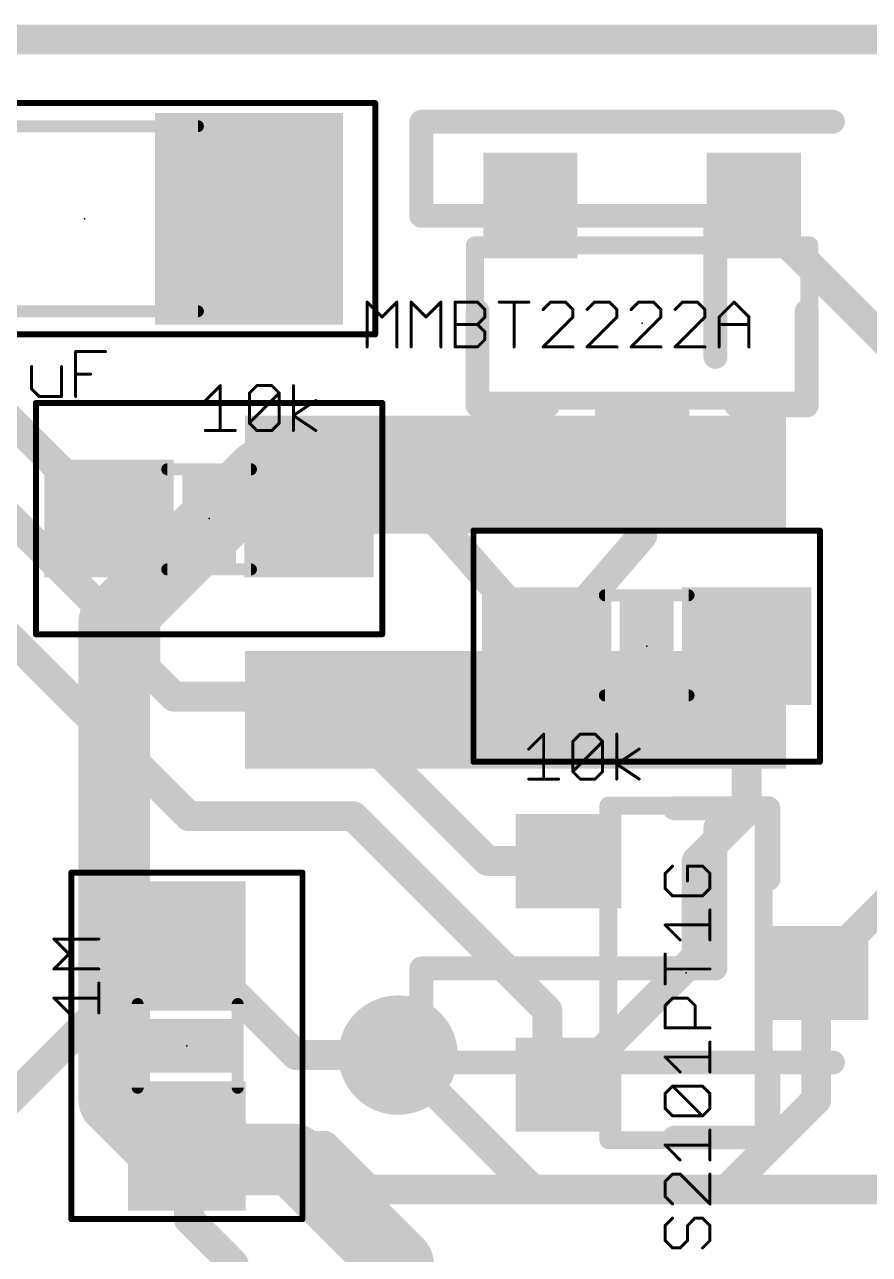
# Model space of a CAD drawing. Extents: x -15 to 92, y -11 to 29.
# Drawn here: x 35.56 to 42.74, y 18.88 to 29.34 of the extents above; entities that cross this region are included whole.
import ezdxf

# ---------------------------------------------------------------- set-up
doc = ezdxf.new("R2010")
doc.units = 0
for name, color, linetype in [('1', 22, 'CONTINUOUS'), ('16', 175, 'CONTINUOUS'), ('18', 82, 'CONTINUOUS'), ('20', 7, 'CONTINUOUS'), ('21', 253, 'CONTINUOUS'), ('22', 253, 'CONTINUOUS'), ('23', 7, 'CONTINUOUS'), ('27', 253, 'CONTINUOUS'), ('39', 22, 'CONTINUOUS'), ('51', 253, 'CONTINUOUS')]:
    doc.layers.add(name, color=color, linetype=linetype)

# ---------------------------------------------------------------- blocks, each defined once
blk = doc.blocks.new('RECT')
blk.add_solid([(-0.5, -0.5), (0.5, -0.5), (-0.5, 0.5), (0.5, 0.5)])
blk = doc.blocks.new('ROUNDV')
at = {"const_width": 0.5}
blk.add_lwpolyline([(0, -0.25, 1), (0, 0.25, 1), (0, -0.25)], format="xyb", dxfattribs=at)

msp = doc.modelspace()

# ---------------------------------------------------------------- linework, layer by layer
at = {"layer": '1', "const_width": 0.254}
for points in [[(0, 29.21), (46.99, 29.21)], [(41.7611, 27.799), (41.7611, 27.762)], [(41.7611, 27.762), (44.0639, 25.4592)], [(35.2522, 26.162), (36.2781, 25.1361)], [(40.8111, 25.699), (40.8111, 24.9899)], [(34.036, 25.527), (36.957, 22.606)], [(36.2781, 25.1361), (36.5859, 25.1361)], [(36.5859, 25.1361), (36.5859, 23.8661)], [(37.9781, 25.1361), (39.0426, 25.1361)], [(39.0426, 25.1361), (39.9999, 24.0518)], [(40.8111, 24.9899), (39.9999, 24.0518)], [(45.7639, 24.7521), (42.2848, 21.273)], [(41.6999, 24.0518), (41.6999, 22.6499)], [(36.5859, 23.8661), (36.83, 23.622)], [(36.83, 23.622), (38.1, 23.622)], [(38.1, 23.622), (39.497, 22.225)], [(36.957, 22.606), (38.354, 22.606)], [(38.354, 22.606), (40.005, 20.955)], [(41.6999, 22.6499), (41.275, 22.225)], [(39.497, 22.225), (40.1828, 22.225)], [(40.1828, 22.225), (40.1848, 22.223)], [(41.275, 22.225), (41.275, 21.4132)], [(36.7421, 21.5021), (34.417, 19.177)], [(36.9397, 21.5021), (36.7421, 21.5021)], [(37.8678, 20.574), (36.9397, 21.5021)], [(41.275, 21.4132), (40.1848, 20.323)], [(42.291, 21.2668), (42.2848, 21.273)], [(42.291, 20.193), (42.291, 21.2668)], [(40.005, 20.955), (40.005, 20.5028)], [(38.735, 20.574), (37.8678, 20.574)], [(40.005, 20.5028), (40.1848, 20.323)], [(41.529, 19.431), (42.291, 20.193)], [(36.9397, 19.8021), (38.1099, 19.8021)], [(36.957, 19.7848), (36.9397, 19.8021)], [(36.957, 19.177), (36.957, 19.7848)], [(38.1099, 19.8021), (38.481, 19.431)], [(38.481, 19.431), (41.529, 19.431)], [(37.338, 18.796), (36.957, 19.177)], [(37.338, 18.288), (37.338, 18.796)]]:
    msp.add_lwpolyline(points, dxfattribs=at)
at = {"layer": '1', "const_width": 0.127}
for points in [[(41.8246, 27.799, 1), (41.6976, 27.799)], [(41.806, 27.8069, 1), (41.7162, 27.7171)], [(41.6976, 27.762, 1), (41.8246, 27.762)], [(40.8746, 25.699, 1), (40.7476, 25.699)], [(36.2781, 25.1996, 1), (36.2781, 25.0726)], [(36.2332, 25.0912, 1), (36.323, 25.181)], [(36.6494, 25.1361, 1), (36.5224, 25.1361)], [(36.5859, 25.0726, 1), (36.5859, 25.1996)], [(37.9781, 25.1996, 1), (37.9781, 25.0726)], [(39.0902, 25.1781, 1), (38.995, 25.0941)], [(39.0426, 25.0726, 1), (39.0426, 25.1996)], [(40.8591, 24.9484, 1), (40.763, 25.0314)], [(40.7476, 24.9899, 1), (40.8746, 24.9899)], [(41.7634, 24.0518, 1), (41.6364, 24.0518)], [(39.9519, 24.0933, 1), (40.048, 24.0102)], [(39.9523, 24.0097, 1), (40.0475, 24.0938)], [(36.6308, 23.911, 1), (36.541, 23.8212)], [(36.5224, 23.8661, 1), (36.6494, 23.8661)], [(36.83, 23.6855, 1), (36.83, 23.5585)], [(38.1449, 23.6669, 1), (38.0551, 23.5771)], [(38.1, 23.5585, 1), (38.1, 23.6855)], [(36.7851, 23.5771, 1), (36.8749, 23.6669)], [(36.957, 22.6695, 1), (36.957, 22.5425)], [(36.9121, 22.5611, 1), (37.0019, 22.6509)], [(38.3989, 22.6509, 1), (38.3091, 22.5611)], [(38.354, 22.5425, 1), (38.354, 22.6695)], [(41.6364, 22.6499, 1), (41.7634, 22.6499)], [(41.7448, 22.605, 1), (41.655, 22.6948)], [(39.497, 22.2885, 1), (39.497, 22.1615)], [(39.4521, 22.1801, 1), (39.5419, 22.2699)], [(40.2277, 22.2699, 1), (40.1379, 22.1801)], [(40.1399, 22.1781, 1), (40.2297, 22.2679)], [(40.1828, 22.1615, 1), (40.1828, 22.2885)], [(41.3385, 22.225, 1), (41.2115, 22.225)], [(41.2301, 22.2699, 1), (41.3199, 22.1801)], [(36.7421, 21.5656, 1), (36.7421, 21.4386)], [(36.787, 21.4572, 1), (36.6972, 21.547)], [(36.9846, 21.547, 1), (36.8948, 21.4572)], [(36.9397, 21.4386, 1), (36.9397, 21.5656)], [(41.2115, 21.4132, 1), (41.3385, 21.4132)], [(41.3199, 21.3683, 1), (41.2301, 21.4581)], [(42.3297, 21.3179, 1), (42.2399, 21.2281)], [(42.2399, 21.3179, 1), (42.3297, 21.2281)], [(42.3545, 21.2668, 1), (42.2275, 21.2668)], [(42.2461, 21.2219, 1), (42.3359, 21.3117)], [(40.0685, 20.955, 1), (39.9415, 20.955)], [(39.9601, 20.9101, 1), (40.0499, 20.9999)], [(37.8678, 20.6375, 1), (37.8678, 20.5105)], [(37.8229, 20.5291, 1), (37.9127, 20.6189)], [(38.735, 20.5105, 1), (38.735, 20.6375)], [(40.0499, 20.5477, 1), (39.9601, 20.4579)], [(39.9415, 20.5028, 1), (40.0685, 20.5028)], [(40.1399, 20.3679, 1), (40.2297, 20.2781)], [(40.1399, 20.2781, 1), (40.2297, 20.3679)], [(42.3359, 20.1481, 1), (42.2461, 20.2379)], [(42.2275, 20.193, 1), (42.3545, 20.193)], [(36.9397, 19.8656, 1), (36.9397, 19.7386)], [(36.9846, 19.847, 1), (36.8948, 19.7572)], [(37.0205, 19.7848, 1), (36.8935, 19.7848)], [(36.9121, 19.7399, 1), (37.0019, 19.8297)], [(38.1548, 19.847, 1), (38.065, 19.7572)], [(38.1099, 19.7386, 1), (38.1099, 19.8656)], [(38.481, 19.4945, 1), (38.481, 19.3675)], [(41.529, 19.3675, 1), (41.529, 19.4945)], [(38.4361, 19.3861, 1), (38.5259, 19.4759)], [(41.4841, 19.4759, 1), (41.5739, 19.3861)], [(37.0019, 19.2219, 1), (36.9121, 19.1321)], [(36.8935, 19.177, 1), (37.0205, 19.177)], [(37.4015, 18.796, 1), (37.2745, 18.796)], [(37.2931, 18.7511, 1), (37.3829, 18.8409)]]:
    msp.add_lwpolyline(points, format="xyb", dxfattribs=at)
at = {"layer": '16'}
for points, const_width in [([(0, 29.21), (46.99, 29.21)], 0.254), ([(34.671, 25.908), (36.322, 24.257)], 0.254), ([(37.576, 25.511), (36.322, 24.257)], 0.6096), ([(39.734, 25.511), (37.576, 25.511)], 0.6096), ([(36.322, 24.257), (36.322, 20.193)], 0.6096), ([(39.878, 19.431), (38.735, 20.574)], 0.254), ([(36.322, 20.193), (36.83, 19.685)], 0.6096), ([(36.83, 19.685), (37.846, 19.685)], 0.6096), ([(37.846, 19.685), (38.735, 18.796)], 0.6096), ([(43.307, 19.431), (39.878, 19.431)], 0.254), ([(38.735, 18.796), (38.735, 17.78)], 0.6096)]:
    msp.add_lwpolyline(points, dxfattribs=dict(at, const_width=const_width))
for points, const_width in [([(37.576, 25.6634, 1), (37.576, 25.3586)], 0.3048), ([(37.6838, 25.4032, 1), (37.4682, 25.6188)], 0.3048), ([(39.734, 25.3586, 1), (39.734, 25.6634)], 0.3048), ([(36.2142, 24.3648, 1), (36.4298, 24.1492)], 0.3048), ([(36.4744, 24.257, 1), (36.1696, 24.257)], 0.3048), ([(36.2771, 24.2121, 1), (36.3669, 24.3019)], 0.127), ([(38.7799, 20.6189, 1), (38.6901, 20.5291)], 0.127), ([(36.4298, 20.3008, 1), (36.2142, 20.0852)], 0.3048), ([(36.1696, 20.193, 1), (36.4744, 20.193)], 0.3048), ([(36.83, 19.8374, 1), (36.83, 19.5326)], 0.3048), ([(37.9538, 19.7928, 1), (37.7382, 19.5772)], 0.3048), ([(37.846, 19.5326, 1), (37.846, 19.8374)], 0.3048), ([(36.7222, 19.5772, 1), (36.9378, 19.7928)], 0.3048), ([(39.878, 19.4945, 1), (39.878, 19.3675)], 0.127), ([(39.8331, 19.3861, 1), (39.9229, 19.4759)], 0.127), ([(38.8874, 18.796, 1), (38.5826, 18.796)], 0.3048), ([(38.6272, 18.6882, 1), (38.8428, 18.9038)], 0.3048)]:
    msp.add_lwpolyline(points, format="xyb", dxfattribs=dict(at, const_width=const_width))
at = {"layer": '20', "const_width": 0.2032}
msp.add_lwpolyline([(46.99, 29.21), (0, 29.21)], dxfattribs=at)
at = {"layer": '21', "const_width": 0.2032}
for points in [[(39.4111, 26.099), (39.4111, 26.899)], [(42.2111, 26.099), (42.2111, 26.899)], [(40.0111, 26.099), (39.4111, 26.099)], [(41.6111, 26.099), (42.2111, 26.099)], [(41.8848, 22.673), (41.0848, 22.673)], [(41.8848, 22.073), (41.8848, 22.673)], [(41.8848, 20.473), (41.8848, 19.873)], [(41.8848, 19.873), (41.0848, 19.873)]]:
    msp.add_lwpolyline(points, dxfattribs=at)
at = {"layer": '21', "const_width": 0.1016}
for points in [[(39.4619, 26.899, 1), (39.3603, 26.899)], [(42.2619, 26.899, 1), (42.1603, 26.899)], [(39.4111, 26.1498, 1), (39.4111, 26.0482)], [(39.3603, 26.099, 1), (39.4619, 26.099)], [(40.0111, 26.0482, 1), (40.0111, 26.1498)], [(41.6111, 26.1498, 1), (41.6111, 26.0482)], [(42.1603, 26.099, 1), (42.2619, 26.099)], [(42.2111, 26.0482, 1), (42.2111, 26.1498)], [(41.0848, 22.7238, 1), (41.0848, 22.6222)], [(41.9356, 22.673, 1), (41.834, 22.673)], [(41.8848, 22.6222, 1), (41.8848, 22.7238)], [(41.834, 22.073, 1), (41.9356, 22.073)], [(41.9356, 20.473, 1), (41.834, 20.473)], [(41.0848, 19.9238, 1), (41.0848, 19.8222)], [(41.8848, 19.8222, 1), (41.8848, 19.9238)], [(41.834, 19.873, 1), (41.9356, 19.873)]]:
    msp.add_lwpolyline(points, format="xyb", dxfattribs=at)
at = {"layer": '22', "const_width": 0.2032}
for points in [[(38.934, 27.711), (38.934, 28.511)], [(38.934, 28.511), (42.434, 28.511)], [(41.434, 27.711), (38.934, 27.711)], [(41.434, 26.511), (41.434, 27.711)], [(41.434, 21.311), (41.434, 22.511)], [(38.934, 20.511), (38.934, 21.311)], [(38.934, 21.311), (41.434, 21.311)], [(42.434, 20.511), (38.934, 20.511)]]:
    msp.add_lwpolyline(points, dxfattribs=at)
at = {"layer": '22', "const_width": 0.1016}
for points in [[(38.9848, 28.511, 1), (38.8832, 28.511)], [(38.934, 28.5618, 1), (38.934, 28.4602)], [(42.434, 28.4602, 1), (42.434, 28.5618)], [(38.934, 27.7618, 1), (38.934, 27.6602)], [(38.8832, 27.711, 1), (38.9848, 27.711)], [(41.4848, 27.711, 1), (41.3832, 27.711)], [(41.434, 27.6602, 1), (41.434, 27.7618)], [(41.3832, 26.511, 1), (41.4848, 26.511)], [(41.4848, 22.511, 1), (41.3832, 22.511)], [(38.9848, 21.311, 1), (38.8832, 21.311)], [(38.934, 21.3618, 1), (38.934, 21.2602)], [(41.3832, 21.311, 1), (41.4848, 21.311)], [(41.434, 21.2602, 1), (41.434, 21.3618)], [(38.934, 20.5618, 1), (38.934, 20.4602)], [(42.434, 20.4602, 1), (42.434, 20.5618)], [(38.8832, 20.511, 1), (38.9848, 20.511)]]:
    msp.add_lwpolyline(points, format="xyb", dxfattribs=at)
at = {"layer": '23'}
for p in [(36.068, 27.686), (40.8111, 26.799), (37.1281, 25.1361), (40.8499, 24.0518), (41.1848, 21.273), (36.9397, 20.6521)]:
    msp.add_point(p, dxfattribs=at)
at = {"layer": '27', "const_width": 0.0254}
for points in [[(38.4719, 26.5958), (38.4719, 26.9772)], [(38.4719, 26.9772), (38.599, 26.85)], [(38.599, 26.85), (38.7261, 26.9772)], [(38.7261, 26.9772), (38.7261, 26.5958)], [(38.8461, 26.5958), (38.8461, 26.9772)], [(38.8461, 26.9772), (38.9732, 26.85)], [(38.9732, 26.85), (39.1003, 26.9772)], [(39.1003, 26.9772), (39.1003, 26.5958)], [(39.2203, 26.5958), (39.2203, 26.9772)], [(39.2203, 26.9772), (39.411, 26.9772)], [(39.411, 26.9772), (39.4745, 26.9136)], [(39.5945, 26.9772), (39.8487, 26.9772)], [(39.7216, 26.5958), (39.7216, 26.9772)], [(40.0323, 26.9772), (39.9687, 26.9136)], [(40.1594, 26.9772), (40.0323, 26.9772)], [(40.2229, 26.9136), (40.1594, 26.9772)], [(40.4065, 26.9772), (40.3429, 26.9136)], [(40.5336, 26.9772), (40.4065, 26.9772)], [(40.5971, 26.9136), (40.5336, 26.9772)], [(40.7807, 26.9772), (40.7171, 26.9136)], [(40.9078, 26.9772), (40.7807, 26.9772)], [(40.9714, 26.9136), (40.9078, 26.9772)], [(41.1549, 26.9772), (41.0913, 26.9136)], [(41.282, 26.9772), (41.1549, 26.9772)], [(41.3456, 26.9136), (41.282, 26.9772)], [(41.4656, 26.85), (41.5927, 26.9772)], [(41.5927, 26.9772), (41.7198, 26.85)], [(39.4745, 26.9136), (39.4745, 26.85)], [(40.2229, 26.85), (40.2229, 26.9136)], [(40.5971, 26.85), (40.5971, 26.9136)], [(40.9714, 26.85), (40.9714, 26.9136)], [(41.3456, 26.85), (41.3456, 26.9136)], [(39.2203, 26.7865), (39.411, 26.7865)], [(39.4745, 26.85), (39.411, 26.7865)], [(39.411, 26.7865), (39.4745, 26.7229)], [(39.9687, 26.5958), (40.2229, 26.85)], [(40.3429, 26.5958), (40.5971, 26.85)], [(40.7171, 26.5958), (40.9714, 26.85)], [(41.0913, 26.5958), (41.3456, 26.85)], [(41.4656, 26.5958), (41.4656, 26.85)], [(41.4656, 26.7865), (41.7198, 26.7865)], [(41.7198, 26.85), (41.7198, 26.5958)], [(39.4745, 26.6594), (39.411, 26.5958)], [(39.4745, 26.7229), (39.4745, 26.6594)], [(35.9934, 26.1747), (35.9934, 26.556)], [(35.9934, 26.556), (36.2476, 26.556)], [(39.411, 26.5958), (39.2203, 26.5958)], [(40.2229, 26.5958), (39.9687, 26.5958)], [(40.5971, 26.5958), (40.3429, 26.5958)], [(40.9714, 26.5958), (40.7171, 26.5958)], [(41.3456, 26.5958), (41.0913, 26.5958)], [(35.6192, 26.4289), (35.6192, 26.2383)], [(35.8734, 26.1747), (35.8734, 26.4289)], [(35.9934, 26.3654), (36.1205, 26.3654)], [(35.6192, 26.2383), (35.6828, 26.1747)], [(37.0965, 26.1396), (37.2236, 26.2667)], [(37.2236, 26.2667), (37.2236, 25.8854)], [(37.4707, 26.2032), (37.5343, 26.2667)], [(37.5343, 26.2667), (37.6614, 26.2667)], [(37.6614, 26.2667), (37.7249, 26.2032)], [(37.8449, 25.8854), (37.8449, 26.2667)], [(35.6828, 26.1747), (35.8734, 26.1747)], [(37.4707, 25.9489), (37.4707, 26.2032)], [(37.4707, 25.9489), (37.7249, 26.2032)], [(37.7249, 26.2032), (37.7249, 25.9489)], [(37.8449, 26.0125), (38.0356, 26.1396)], [(37.5343, 25.8854), (37.4707, 25.9489)], [(37.7249, 25.9489), (37.6614, 25.8854)], [(38.0356, 25.8854), (37.8449, 26.0125)], [(37.0965, 25.8854), (37.3507, 25.8854)], [(37.6614, 25.8854), (37.5343, 25.8854)], [(39.8466, 23.1757), (39.9737, 23.3028)], [(39.9737, 23.3028), (39.9737, 22.9215)], [(40.2208, 23.2392), (40.2844, 23.3028)], [(40.2208, 22.985), (40.2208, 23.2392)], [(40.2208, 22.985), (40.4751, 23.2392)], [(40.2844, 23.3028), (40.4115, 23.3028)], [(40.4115, 23.3028), (40.4751, 23.2392)], [(40.4751, 23.2392), (40.4751, 22.985)], [(40.595, 22.9215), (40.595, 23.3028)], [(40.595, 23.0486), (40.7857, 23.1757)], [(40.7857, 22.9215), (40.595, 23.0486)], [(39.8466, 22.9215), (40.1008, 22.9215)], [(40.2844, 22.9215), (40.2208, 22.985)], [(40.4115, 22.9215), (40.2844, 22.9215)], [(40.4751, 22.985), (40.4115, 22.9215)], [(41.0703, 22.1817), (41.0067, 22.1181)], [(41.3245, 22.1817), (41.1974, 22.1817)], [(41.1974, 22.1817), (41.1974, 22.0546)], [(41.388, 22.1181), (41.3245, 22.1817)], [(41.0067, 22.1181), (41.0067, 21.991)], [(41.388, 21.991), (41.388, 22.1181)], [(41.0067, 21.991), (41.0703, 21.9275)], [(41.3245, 21.9275), (41.388, 21.991)], [(41.0703, 21.9275), (41.3245, 21.9275)], [(41.388, 21.5533), (41.388, 21.8075)], [(41.1338, 21.5533), (41.0067, 21.6804)], [(41.0067, 21.6804), (41.388, 21.6804)], [(35.9362, 21.4337), (35.8091, 21.5608)], [(35.8091, 21.5608), (36.1904, 21.5608)], [(35.8091, 21.3066), (35.9362, 21.4337)], [(41.0067, 21.1791), (41.0067, 21.4333)], [(36.1904, 21.3066), (35.8091, 21.3066)], [(41.388, 21.3062), (41.0067, 21.3062)], [(36.1904, 20.9324), (36.1904, 21.1866)], [(35.9362, 20.9324), (35.8091, 21.0595)], [(35.8091, 21.0595), (36.1904, 21.0595)], [(41.0067, 20.9955), (41.0703, 21.0591)], [(41.0703, 21.0591), (41.1974, 21.0591)], [(41.1974, 21.0591), (41.2609, 20.9955)], [(41.0067, 20.8049), (41.0067, 20.9955)], [(41.2609, 20.9955), (41.2609, 20.8049)], [(41.388, 20.8049), (41.0067, 20.8049)], [(41.388, 20.4307), (41.388, 20.6849)], [(41.1338, 20.4307), (41.0067, 20.5578)], [(41.0067, 20.5578), (41.388, 20.5578)], [(41.0067, 20.2471), (41.0703, 20.3107)], [(41.0703, 20.3107), (41.3245, 20.3107)], [(41.3245, 20.0565), (41.0703, 20.3107)], [(41.3245, 20.3107), (41.388, 20.2471)], [(41.0067, 20.12), (41.0067, 20.2471)], [(41.388, 20.2471), (41.388, 20.12)], [(41.0703, 20.0565), (41.0067, 20.12)], [(41.388, 20.12), (41.3245, 20.0565)], [(41.3245, 20.0565), (41.0703, 20.0565)], [(41.388, 19.6822), (41.388, 19.9365)], [(41.1338, 19.6822), (41.0067, 19.8094)], [(41.0067, 19.8094), (41.388, 19.8094)], [(41.0703, 19.5623), (41.0067, 19.4987)], [(41.1338, 19.5623), (41.0703, 19.5623)], [(41.388, 19.308), (41.1338, 19.5623)], [(41.388, 19.5623), (41.388, 19.308)], [(41.0067, 19.4987), (41.0067, 19.3716)], [(41.0067, 19.3716), (41.0703, 19.308)], [(41.0703, 19.1881), (41.0067, 19.1245)], [(41.1974, 19.1245), (41.2609, 19.1881)], [(41.2609, 19.1881), (41.3245, 19.1881)], [(41.3245, 19.1881), (41.388, 19.1245)], [(41.0067, 19.1245), (41.0067, 18.9974)], [(41.1974, 18.9974), (41.1974, 19.1245)], [(41.388, 19.1245), (41.388, 18.9974)], [(41.0067, 18.9974), (41.0703, 18.9338)], [(41.0703, 18.9338), (41.1338, 18.9338)], [(41.1338, 18.9338), (41.1974, 18.9974)], [(41.388, 18.9974), (41.3245, 18.9338)]]:
    msp.add_lwpolyline(points, dxfattribs=at)
at = {"layer": '27', "const_width": 0.0127}
for points in [[(38.4764, 26.9816, 1), (38.4674, 26.9727)], [(38.4783, 26.9772, 1), (38.4656, 26.9772)], [(38.7325, 26.9772, 1), (38.7198, 26.9772)], [(38.7306, 26.9727, 1), (38.7216, 26.9816)], [(38.8525, 26.9772, 1), (38.8398, 26.9772)], [(38.8506, 26.9816, 1), (38.8416, 26.9727)], [(39.1067, 26.9772, 1), (39.094, 26.9772)], [(39.1048, 26.9727, 1), (39.0958, 26.9816)], [(39.2203, 26.9835, 1), (39.2203, 26.9708)], [(39.2267, 26.9772, 1), (39.214, 26.9772)], [(39.4155, 26.9816, 1), (39.4065, 26.9727)], [(39.411, 26.9708, 1), (39.411, 26.9835)], [(39.5945, 26.9835, 1), (39.5945, 26.9708)], [(39.728, 26.9772, 1), (39.7153, 26.9772)], [(39.8487, 26.9708, 1), (39.8487, 26.9835)], [(40.0323, 26.9835, 1), (40.0323, 26.9708)], [(40.0368, 26.9727, 1), (40.0278, 26.9816)], [(40.1639, 26.9816, 1), (40.1549, 26.9727)], [(40.1594, 26.9708, 1), (40.1594, 26.9835)], [(40.4065, 26.9835, 1), (40.4065, 26.9708)], [(40.411, 26.9727, 1), (40.402, 26.9816)], [(40.5381, 26.9816, 1), (40.5291, 26.9727)], [(40.5336, 26.9708, 1), (40.5336, 26.9835)], [(40.7807, 26.9835, 1), (40.7807, 26.9708)], [(40.7852, 26.9727, 1), (40.7762, 26.9816)], [(40.9123, 26.9816, 1), (40.9033, 26.9727)], [(40.9078, 26.9708, 1), (40.9078, 26.9835)], [(41.1549, 26.9835, 1), (41.1549, 26.9708)], [(41.1594, 26.9727, 1), (41.1504, 26.9816)], [(41.2865, 26.9816, 1), (41.2775, 26.9727)], [(41.282, 26.9708, 1), (41.282, 26.9835)], [(41.5971, 26.9816, 1), (41.5882, 26.9727)], [(41.5971, 26.9727, 1), (41.5882, 26.9816)], [(39.4809, 26.9136, 1), (39.4682, 26.9136)], [(39.47, 26.9091, 1), (39.479, 26.9181)], [(39.9642, 26.9181, 1), (39.9732, 26.9091)], [(40.2293, 26.9136, 1), (40.2166, 26.9136)], [(40.2185, 26.9091, 1), (40.2274, 26.9181)], [(40.3384, 26.9181, 1), (40.3474, 26.9091)], [(40.6035, 26.9136, 1), (40.5908, 26.9136)], [(40.5927, 26.9091, 1), (40.6016, 26.9181)], [(40.7126, 26.9181, 1), (40.7216, 26.9091)], [(40.9777, 26.9136, 1), (40.965, 26.9136)], [(40.9669, 26.9091, 1), (40.9758, 26.9181)], [(41.0869, 26.9181, 1), (41.0958, 26.9091)], [(41.3519, 26.9136, 1), (41.3392, 26.9136)], [(41.3411, 26.9091, 1), (41.35, 26.9181)], [(38.5945, 26.8545, 1), (38.6035, 26.8456)], [(38.5945, 26.8456, 1), (38.6035, 26.8545)], [(38.9687, 26.8545, 1), (38.9777, 26.8456)], [(38.9687, 26.8456, 1), (38.9777, 26.8545)], [(39.2203, 26.7928, 1), (39.2203, 26.7801)], [(39.4155, 26.791, 1), (39.4065, 26.782)], [(39.4065, 26.791, 1), (39.4155, 26.782)], [(39.411, 26.7801, 1), (39.411, 26.7928)], [(39.4682, 26.85, 1), (39.4809, 26.85)], [(39.479, 26.8456, 1), (39.47, 26.8545)], [(40.2166, 26.85, 1), (40.2293, 26.85)], [(40.2274, 26.8456, 1), (40.2185, 26.8545)], [(40.5908, 26.85, 1), (40.6035, 26.85)], [(40.6016, 26.8456, 1), (40.5927, 26.8545)], [(40.965, 26.85, 1), (40.9777, 26.85)], [(40.9758, 26.8456, 1), (40.9669, 26.8545)], [(41.3392, 26.85, 1), (41.3519, 26.85)], [(41.35, 26.8456, 1), (41.3411, 26.8545)], [(41.4719, 26.85, 1), (41.4592, 26.85)], [(41.4611, 26.8545, 1), (41.47, 26.8456)], [(41.4656, 26.7928, 1), (41.4656, 26.7801)], [(41.7261, 26.85, 1), (41.7134, 26.85)], [(41.7153, 26.8456, 1), (41.7243, 26.8545)], [(41.7198, 26.7801, 1), (41.7198, 26.7928)], [(39.4809, 26.7229, 1), (39.4682, 26.7229)], [(39.47, 26.7184, 1), (39.479, 26.7274)], [(39.479, 26.6549, 1), (39.47, 26.6639)], [(35.9934, 26.5624, 1), (35.9934, 26.5497)], [(35.9998, 26.556, 1), (35.9871, 26.556)], [(36.2476, 26.5497, 1), (36.2476, 26.5624)], [(38.4656, 26.5958, 1), (38.4783, 26.5958)], [(38.7198, 26.5958, 1), (38.7325, 26.5958)], [(38.8398, 26.5958, 1), (38.8525, 26.5958)], [(39.094, 26.5958, 1), (39.1067, 26.5958)], [(39.2203, 26.6022, 1), (39.2203, 26.5895)], [(39.214, 26.5958, 1), (39.2267, 26.5958)], [(39.4065, 26.6003, 1), (39.4155, 26.5913)], [(39.411, 26.5895, 1), (39.411, 26.6022)], [(39.4682, 26.6594, 1), (39.4809, 26.6594)], [(39.7153, 26.5958, 1), (39.728, 26.5958)], [(39.9687, 26.6022, 1), (39.9687, 26.5895)], [(39.9642, 26.6003, 1), (39.9732, 26.5913)], [(40.2229, 26.5895, 1), (40.2229, 26.6022)], [(40.3429, 26.6022, 1), (40.3429, 26.5895)], [(40.3384, 26.6003, 1), (40.3474, 26.5913)], [(40.5971, 26.5895, 1), (40.5971, 26.6022)], [(40.7171, 26.6022, 1), (40.7171, 26.5895)], [(40.7126, 26.6003, 1), (40.7216, 26.5913)], [(40.9714, 26.5895, 1), (40.9714, 26.6022)], [(41.0913, 26.6022, 1), (41.0913, 26.5895)], [(41.0869, 26.6003, 1), (41.0958, 26.5913)], [(41.3456, 26.5895, 1), (41.3456, 26.6022)], [(41.4592, 26.5958, 1), (41.4719, 26.5958)], [(41.7134, 26.5958, 1), (41.7261, 26.5958)], [(35.6256, 26.4289, 1), (35.6129, 26.4289)], [(35.8798, 26.4289, 1), (35.8671, 26.4289)], [(35.9934, 26.3717, 1), (35.9934, 26.359)], [(36.1205, 26.359, 1), (36.1205, 26.3717)], [(35.6237, 26.2427, 1), (35.6147, 26.2338)], [(37.23, 26.2667, 1), (37.2173, 26.2667)], [(37.2281, 26.2622, 1), (37.2191, 26.2712)], [(37.5343, 26.2731, 1), (37.5343, 26.2604)], [(37.5388, 26.2622, 1), (37.5298, 26.2712)], [(37.6659, 26.2712, 1), (37.6569, 26.2622)], [(37.6614, 26.2604, 1), (37.6614, 26.2731)], [(37.8513, 26.2667, 1), (37.8386, 26.2667)], [(35.6129, 26.2383, 1), (35.6256, 26.2383)], [(35.6828, 26.1811, 1), (35.6828, 26.1684)], [(35.6783, 26.1702, 1), (35.6873, 26.1792)], [(35.8671, 26.1747, 1), (35.8798, 26.1747)], [(35.8734, 26.1684, 1), (35.8734, 26.1811)], [(35.9871, 26.1747, 1), (35.9998, 26.1747)], [(37.092, 26.1441, 1), (37.101, 26.1351)], [(37.4662, 26.2077, 1), (37.4752, 26.1987)], [(37.4771, 26.2032, 1), (37.4644, 26.2032)], [(37.7313, 26.2032, 1), (37.7186, 26.2032)], [(37.7294, 26.1987, 1), (37.7204, 26.2077)], [(37.7204, 26.1987, 1), (37.7294, 26.2077)], [(38.0391, 26.1343, 1), (38.0321, 26.1449)], [(37.4752, 25.9534, 1), (37.4662, 25.9445)], [(37.4662, 25.9534, 1), (37.4752, 25.9445)], [(37.4644, 25.9489, 1), (37.4771, 25.9489)], [(37.7186, 25.9489, 1), (37.7313, 25.9489)], [(37.7294, 25.9445, 1), (37.7204, 25.9534)], [(37.8485, 26.0178, 1), (37.8414, 26.0072)], [(37.8414, 26.0178, 1), (37.8485, 26.0072)], [(37.0965, 25.8917, 1), (37.0965, 25.879)], [(37.2173, 25.8854, 1), (37.23, 25.8854)], [(37.3507, 25.879, 1), (37.3507, 25.8917)], [(37.5343, 25.8917, 1), (37.5343, 25.879)], [(37.5298, 25.8809, 1), (37.5388, 25.8899)], [(37.6569, 25.8899, 1), (37.6659, 25.8809)], [(37.6614, 25.879, 1), (37.6614, 25.8917)], [(37.8386, 25.8854, 1), (37.8513, 25.8854)], [(38.0321, 25.8801, 1), (38.0391, 25.8907)], [(39.9801, 23.3028, 1), (39.9674, 23.3028)], [(39.9782, 23.2983, 1), (39.9692, 23.3073)], [(40.2163, 23.2437, 1), (40.2253, 23.2347)], [(40.2272, 23.2392, 1), (40.2145, 23.2392)], [(40.2844, 23.3091, 1), (40.2844, 23.2964)], [(40.2889, 23.2983, 1), (40.2799, 23.3073)], [(40.416, 23.3073, 1), (40.407, 23.2983)], [(40.4115, 23.2964, 1), (40.4115, 23.3091)], [(40.4814, 23.2392, 1), (40.4687, 23.2392)], [(40.4795, 23.2347, 1), (40.4706, 23.2437)], [(40.4706, 23.2347, 1), (40.4795, 23.2437)], [(40.6014, 23.3028, 1), (40.5887, 23.3028)], [(39.8421, 23.1802, 1), (39.8511, 23.1712)], [(40.7892, 23.1704, 1), (40.7822, 23.181)], [(40.5986, 23.0539, 1), (40.5915, 23.0433)], [(40.5915, 23.0539, 1), (40.5986, 23.0433)], [(39.8466, 22.9278, 1), (39.8466, 22.9151)], [(39.9674, 22.9215, 1), (39.9801, 22.9215)], [(40.1008, 22.9151, 1), (40.1008, 22.9278)], [(40.2253, 22.9895, 1), (40.2163, 22.9805)], [(40.2163, 22.9895, 1), (40.2253, 22.9805)], [(40.2145, 22.985, 1), (40.2272, 22.985)], [(40.2844, 22.9278, 1), (40.2844, 22.9151)], [(40.2799, 22.917, 1), (40.2889, 22.926)], [(40.407, 22.926, 1), (40.416, 22.917)], [(40.4115, 22.9151, 1), (40.4115, 22.9278)], [(40.4687, 22.985, 1), (40.4814, 22.985)], [(40.4795, 22.9805, 1), (40.4706, 22.9895)], [(40.5887, 22.9215, 1), (40.6014, 22.9215)], [(40.7822, 22.9162, 1), (40.7892, 22.9268)], [(41.0748, 22.1772, 1), (41.0658, 22.1862)], [(41.1974, 22.1881, 1), (41.1974, 22.1754)], [(41.2037, 22.1817, 1), (41.191, 22.1817)], [(41.329, 22.1862, 1), (41.32, 22.1772)], [(41.3245, 22.1754, 1), (41.3245, 22.1881)], [(41.0022, 22.1226, 1), (41.0112, 22.1137)], [(41.0131, 22.1181, 1), (41.0004, 22.1181)], [(41.3944, 22.1181, 1), (41.3817, 22.1181)], [(41.3835, 22.1137, 1), (41.3925, 22.1226)], [(41.0112, 21.9955, 1), (41.0022, 21.9866)], [(41.0004, 21.991, 1), (41.0131, 21.991)], [(41.191, 22.0546, 1), (41.2037, 22.0546)], [(41.3817, 21.991, 1), (41.3944, 21.991)], [(41.3925, 21.9866, 1), (41.3835, 21.9955)], [(41.0703, 21.9338, 1), (41.0703, 21.9211)], [(41.0658, 21.923, 1), (41.0748, 21.932)], [(41.32, 21.932, 1), (41.329, 21.923)], [(41.3245, 21.9211, 1), (41.3245, 21.9338)], [(41.3944, 21.8075, 1), (41.3817, 21.8075)], [(41.0112, 21.6849, 1), (41.0022, 21.6759)], [(41.0067, 21.6867, 1), (41.0067, 21.674)], [(41.388, 21.674, 1), (41.388, 21.6867)], [(35.8091, 21.5672, 1), (35.8091, 21.5545)], [(35.8136, 21.5653, 1), (35.8046, 21.5563)], [(36.1904, 21.5545, 1), (36.1904, 21.5672)], [(41.1293, 21.5488, 1), (41.1383, 21.5578)], [(41.3817, 21.5533, 1), (41.3944, 21.5533)], [(35.9407, 21.4292, 1), (35.9317, 21.4382)], [(35.9317, 21.4292, 1), (35.9407, 21.4382)], [(41.0131, 21.4333, 1), (41.0004, 21.4333)], [(35.8091, 21.3129, 1), (35.8091, 21.3002)], [(35.8046, 21.3111, 1), (35.8136, 21.3021)], [(36.1904, 21.3002, 1), (36.1904, 21.3129)], [(41.0067, 21.3125, 1), (41.0067, 21.2998)], [(41.388, 21.2998, 1), (41.388, 21.3125)], [(36.1968, 21.1866, 1), (36.1841, 21.1866)], [(41.0004, 21.1791, 1), (41.0131, 21.1791)], [(35.8136, 21.064, 1), (35.8046, 21.055)], [(35.8091, 21.0658, 1), (35.8091, 21.0531)], [(36.1904, 21.0531, 1), (36.1904, 21.0658)], [(41.0703, 21.0654, 1), (41.0703, 21.0527)], [(41.0748, 21.0546, 1), (41.0658, 21.0636)], [(41.2019, 21.0636, 1), (41.1929, 21.0546)], [(41.1974, 21.0527, 1), (41.1974, 21.0654)], [(35.9317, 20.9279, 1), (35.9407, 20.9369)], [(36.1841, 20.9324, 1), (36.1968, 20.9324)], [(41.0022, 21, 1), (41.0112, 20.991)], [(41.0131, 20.9955, 1), (41.0004, 20.9955)], [(41.2673, 20.9955, 1), (41.2546, 20.9955)], [(41.2564, 20.991, 1), (41.2654, 21)], [(41.0067, 20.8112, 1), (41.0067, 20.7985)], [(41.0004, 20.8049, 1), (41.0131, 20.8049)], [(41.2546, 20.8049, 1), (41.2673, 20.8049)], [(41.388, 20.7985, 1), (41.388, 20.8112)], [(41.3944, 20.6849, 1), (41.3817, 20.6849)], [(41.0112, 20.5623, 1), (41.0022, 20.5533)], [(41.0067, 20.5641, 1), (41.0067, 20.5514)], [(41.388, 20.5514, 1), (41.388, 20.5641)], [(41.1293, 20.4262, 1), (41.1383, 20.4352)], [(41.3817, 20.4307, 1), (41.3944, 20.4307)], [(41.0703, 20.317, 1), (41.0703, 20.3043)], [(41.0748, 20.3152, 1), (41.0658, 20.3062)], [(41.0748, 20.3062, 1), (41.0658, 20.3152)], [(41.329, 20.3152, 1), (41.32, 20.3062)], [(41.3245, 20.3043, 1), (41.3245, 20.317)], [(41.0022, 20.2516, 1), (41.0112, 20.2426)], [(41.0131, 20.2471, 1), (41.0004, 20.2471)], [(41.3944, 20.2471, 1), (41.3817, 20.2471)], [(41.3835, 20.2426, 1), (41.3925, 20.2516)], [(41.0112, 20.1245, 1), (41.0022, 20.1155)], [(41.0004, 20.12, 1), (41.0131, 20.12)], [(41.3817, 20.12, 1), (41.3944, 20.12)], [(41.3925, 20.1155, 1), (41.3835, 20.1245)], [(41.0703, 20.0628, 1), (41.0703, 20.0501)], [(41.0658, 20.052, 1), (41.0748, 20.0609)], [(41.32, 20.0609, 1), (41.329, 20.052)], [(41.32, 20.052, 1), (41.329, 20.0609)], [(41.3245, 20.0501, 1), (41.3245, 20.0628)], [(41.3944, 19.9365, 1), (41.3817, 19.9365)], [(41.0067, 19.8157, 1), (41.0067, 19.803)], [(41.0112, 19.8138, 1), (41.0022, 19.8049)], [(41.388, 19.803, 1), (41.388, 19.8157)], [(41.1293, 19.6778, 1), (41.1383, 19.6867)], [(41.3817, 19.6822, 1), (41.3944, 19.6822)], [(41.0703, 19.5686, 1), (41.0703, 19.5559)], [(41.0748, 19.5578, 1), (41.0658, 19.5667)], [(41.1383, 19.5667, 1), (41.1293, 19.5578)], [(41.1338, 19.5559, 1), (41.1338, 19.5686)], [(41.3944, 19.5623, 1), (41.3817, 19.5623)], [(41.0022, 19.5032, 1), (41.0112, 19.4942)], [(41.0131, 19.4987, 1), (41.0004, 19.4987)], [(41.0112, 19.3761, 1), (41.0022, 19.3671)], [(41.0004, 19.3716, 1), (41.0131, 19.3716)], [(41.0658, 19.3036, 1), (41.0748, 19.3125)], [(41.3817, 19.308, 1), (41.3944, 19.308)], [(41.3835, 19.3036, 1), (41.3925, 19.3125)], [(41.0748, 19.1836, 1), (41.0658, 19.1925)], [(41.2609, 19.1944, 1), (41.2609, 19.1817)], [(41.2654, 19.1836, 1), (41.2564, 19.1925)], [(41.329, 19.1925, 1), (41.32, 19.1836)], [(41.3245, 19.1817, 1), (41.3245, 19.1944)], [(41.0022, 19.129, 1), (41.0112, 19.12)], [(41.0131, 19.1245, 1), (41.0004, 19.1245)], [(41.2037, 19.1245, 1), (41.191, 19.1245)], [(41.1929, 19.129, 1), (41.2019, 19.12)], [(41.3944, 19.1245, 1), (41.3817, 19.1245)], [(41.3835, 19.12, 1), (41.3925, 19.129)], [(41.0112, 19.0019, 1), (41.0022, 18.9929)], [(41.0004, 18.9974, 1), (41.0131, 18.9974)], [(41.0703, 18.9402, 1), (41.0703, 18.9275)], [(41.0658, 18.9293, 1), (41.0748, 18.9383)], [(41.1293, 18.9383, 1), (41.1383, 18.9293)], [(41.1338, 18.9275, 1), (41.1338, 18.9402)], [(41.191, 18.9974, 1), (41.2037, 18.9974)], [(41.2019, 18.9929, 1), (41.1929, 19.0019)], [(41.32, 18.9383, 1), (41.329, 18.9293)], [(41.3817, 18.9974, 1), (41.3944, 18.9974)], [(41.3925, 18.9929, 1), (41.3835, 19.0019)]]:
    msp.add_lwpolyline(points, format="xyb", dxfattribs=at)
at = {"layer": '39', "const_width": 0.0508}
for points in [[(33.595, 28.669), (38.541, 28.669)], [(38.541, 28.669), (38.541, 26.703)], [(38.541, 26.703), (33.595, 26.703)], [(35.6551, 24.1531), (35.6551, 26.1191)], [(35.6551, 26.1191), (38.6011, 26.1191)], [(38.6011, 26.1191), (38.6011, 24.1531)], [(39.3769, 25.0348), (42.3229, 25.0348)], [(39.3769, 23.0688), (39.3769, 25.0348)], [(42.3229, 25.0348), (42.3229, 23.0688)], [(38.6011, 24.1531), (35.6551, 24.1531)], [(42.3229, 23.0688), (39.3769, 23.0688)], [(35.9567, 19.1791), (35.9567, 22.1251)], [(35.9567, 22.1251), (37.9227, 22.1251)], [(37.9227, 22.1251), (37.9227, 19.1791)], [(37.9227, 19.1791), (35.9567, 19.1791)]]:
    msp.add_lwpolyline(points, dxfattribs=at)
at = {"layer": '39', "const_width": 0.0254}
for points in [[(38.5537, 28.669, 1), (38.5283, 28.669)], [(38.541, 28.6563, 1), (38.541, 28.6817)], [(38.5283, 26.703, 1), (38.5537, 26.703)], [(38.541, 26.6903, 1), (38.541, 26.7157)], [(35.6678, 26.1191, 1), (35.6424, 26.1191)], [(35.6551, 26.1318, 1), (35.6551, 26.1064)], [(38.6138, 26.1191, 1), (38.5884, 26.1191)], [(38.6011, 26.1064, 1), (38.6011, 26.1318)], [(39.3769, 25.0475, 1), (39.3769, 25.0221)], [(39.3896, 25.0348, 1), (39.3642, 25.0348)], [(42.3356, 25.0348, 1), (42.3102, 25.0348)], [(42.3229, 25.0221, 1), (42.3229, 25.0475)], [(35.6551, 24.1658, 1), (35.6551, 24.1404)], [(35.6424, 24.1531, 1), (35.6678, 24.1531)], [(38.5884, 24.1531, 1), (38.6138, 24.1531)], [(38.6011, 24.1404, 1), (38.6011, 24.1658)], [(39.3769, 23.0815, 1), (39.3769, 23.0561)], [(39.3642, 23.0688, 1), (39.3896, 23.0688)], [(42.3102, 23.0688, 1), (42.3356, 23.0688)], [(42.3229, 23.0561, 1), (42.3229, 23.0815)], [(35.9694, 22.1251, 1), (35.944, 22.1251)], [(35.9567, 22.1378, 1), (35.9567, 22.1124)], [(37.9354, 22.1251, 1), (37.91, 22.1251)], [(37.9227, 22.1124, 1), (37.9227, 22.1378)], [(35.9567, 19.1918, 1), (35.9567, 19.1664)], [(35.944, 19.1791, 1), (35.9694, 19.1791)], [(37.91, 19.1791, 1), (37.9354, 19.1791)], [(37.9227, 19.1664, 1), (37.9227, 19.1918)]]:
    msp.add_lwpolyline(points, format="xyb", dxfattribs=at)
at = {"layer": '51'}
for points, const_width in [([(35.103, 28.473), (37.033, 28.473)], 0.1016), ([(39.3887, 26.1386), (39.3887, 27.4594)], 0.1524), ([(39.3887, 27.4594), (42.2335, 27.4594)], 0.1524), ([(42.2335, 27.4594), (42.2335, 26.1386)], 0.1524), ([(35.103, 26.899), (37.033, 26.899)], 0.1016), ([(42.2335, 26.1386), (39.3887, 26.1386)], 0.1524), ([(37.4841, 25.5551), (36.7721, 25.5551)], 0.1016), ([(37.4841, 24.7041), (36.7721, 24.7041)], 0.1016), ([(40.4939, 24.4838), (41.2059, 24.4838)], 0.1016), ([(40.4939, 23.6328), (41.2059, 23.6328)], 0.1016), ([(40.5244, 19.8506), (40.5244, 22.6954)], 0.1524), ([(40.5244, 22.6954), (41.8452, 22.6954)], 0.1524), ([(41.8452, 22.6954), (41.8452, 19.8506)], 0.1524), ([(36.5207, 21.0081), (36.5207, 20.2961)], 0.1016), ([(37.3717, 21.0081), (37.3717, 20.2961)], 0.1016), ([(41.8452, 19.8506), (40.5244, 19.8506)], 0.1524)]:
    msp.add_lwpolyline(points, dxfattribs=dict(at, const_width=const_width))
for points, const_width in [([(37.033, 28.4476, 1), (37.033, 28.4984)], 0.0508), ([(39.4268, 27.4594, 1), (39.3506, 27.4594)], 0.0762), ([(39.3887, 27.4975, 1), (39.3887, 27.4213)], 0.0762), ([(42.2716, 27.4594, 1), (42.1954, 27.4594)], 0.0762), ([(42.2335, 27.4213, 1), (42.2335, 27.4975)], 0.0762), ([(37.033, 26.8736, 1), (37.033, 26.9244)], 0.0508), ([(39.3887, 26.1767, 1), (39.3887, 26.1005)], 0.0762), ([(39.3506, 26.1386, 1), (39.4268, 26.1386)], 0.0762), ([(42.1954, 26.1386, 1), (42.2716, 26.1386)], 0.0762), ([(42.2335, 26.1005, 1), (42.2335, 26.1767)], 0.0762), ([(36.7721, 25.5805, 1), (36.7721, 25.5297)], 0.0508), ([(37.4841, 25.5297, 1), (37.4841, 25.5805)], 0.0508), ([(36.7721, 24.7295, 1), (36.7721, 24.6787)], 0.0508), ([(37.4841, 24.6787, 1), (37.4841, 24.7295)], 0.0508), ([(40.4939, 24.5092, 1), (40.4939, 24.4584)], 0.0508), ([(41.2059, 24.4584, 1), (41.2059, 24.5092)], 0.0508), ([(40.4939, 23.6582, 1), (40.4939, 23.6074)], 0.0508), ([(41.2059, 23.6074, 1), (41.2059, 23.6582)], 0.0508), ([(40.5625, 22.6954, 1), (40.4863, 22.6954)], 0.0762), ([(40.5244, 22.7335, 1), (40.5244, 22.6573)], 0.0762), ([(41.8833, 22.6954, 1), (41.8071, 22.6954)], 0.0762), ([(41.8452, 22.6573, 1), (41.8452, 22.7335)], 0.0762), ([(36.5461, 21.0081, 1), (36.4953, 21.0081)], 0.0508), ([(37.3971, 21.0081, 1), (37.3463, 21.0081)], 0.0508), ([(36.4953, 20.2961, 1), (36.5461, 20.2961)], 0.0508), ([(37.3463, 20.2961, 1), (37.3971, 20.2961)], 0.0508), ([(40.5244, 19.8887, 1), (40.5244, 19.8125)], 0.0762), ([(40.4863, 19.8506, 1), (40.5625, 19.8506)], 0.0762), ([(41.8071, 19.8506, 1), (41.8833, 19.8506)], 0.0762), ([(41.8452, 19.8125, 1), (41.8452, 19.8887)], 0.0762)]:
    msp.add_lwpolyline(points, format="xyb", dxfattribs=dict(at, const_width=const_width))

# ---------------------------------------------------------------- block references
at = {"layer": '1', "xscale": 1.6, "yscale": 1.8}
msp.add_blockref('RECT', (37.468, 27.686), dxfattribs=at)
at = {"layer": '1', "xscale": 0.8, "yscale": 0.9}
for p, rotation in [((39.8611, 27.799), 180), ((41.7611, 27.799), 180), ((40.8111, 25.699), 180), ((40.1848, 22.223), 270), ((42.2848, 21.273), 270), ((40.1848, 20.323), 270)]:
    msp.add_blockref('RECT', p, dxfattribs=dict(at, rotation=rotation))
at = {"layer": '1', "xscale": 1.1}
for p, rotation in [((36.2781, 25.1361), 180), ((37.9781, 25.1361), 180), ((36.9397, 21.5021), 270), ((36.9397, 19.8021), 270)]:
    msp.add_blockref('RECT', p, dxfattribs=dict(at, rotation=rotation))
for p in [(39.9999, 24.0518), (41.6999, 24.0518)]:
    msp.add_blockref('RECT', p, dxfattribs=at)
at = {"layer": '16', "yscale": 4.6, "rotation": 90}
for p in [(39.734, 25.511), (39.734, 23.511)]:
    msp.add_blockref('RECT', p, dxfattribs=at)
at = {"layer": '18', "xscale": 1.016, "yscale": 1.016}
msp.add_blockref('ROUNDV', (38.735, 20.574), dxfattribs=at)
msp.add_blockref('ROUNDV', (38.735, 20.574), dxfattribs=at)
at = {"layer": '21', "xscale": 0.4572, "yscale": 0.762}
for p, rotation in [((37.1281, 25.1361), 180), ((36.9397, 20.6521), 270)]:
    msp.add_blockref('RECT', p, dxfattribs=dict(at, rotation=rotation))
msp.add_blockref('RECT', (40.8499, 24.0518), dxfattribs=at)
at = {"layer": '51'}
for p, xscale, yscale in [((37.3948, 27.6869), 0.7501, 1.7), ((40.2618, 24.0569), 0.5001, 0.95), ((41.4302, 24.0569), 0.5001, 0.95)]:
    msp.add_blockref('RECT', p, dxfattribs=dict(at, xscale=xscale, yscale=yscale))
at = {"layer": '51', "xscale": 0.5001, "yscale": 0.95}
for p, rotation in [((36.5478, 25.131), 180), ((37.7162, 25.131), 180), ((36.9448, 21.2403), 270), ((36.9448, 20.0719), 270)]:
    msp.add_blockref('RECT', p, dxfattribs=dict(at, rotation=rotation))

doc.saveas('drawing.dxf')
